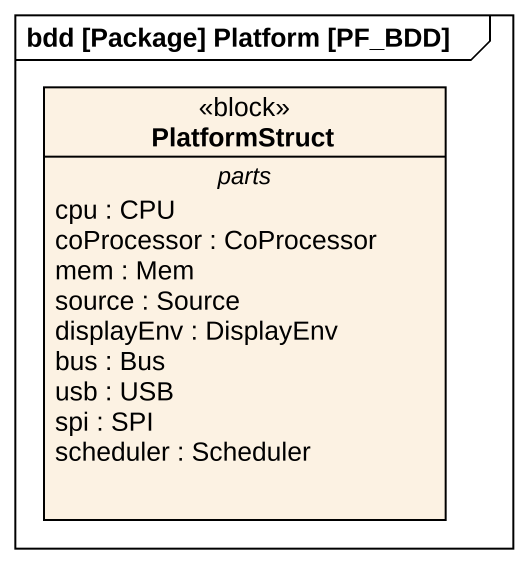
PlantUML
@startuml
mainframe bdd [Package] Platform [PF_BDD]
hide circle
hide empty members
class PlatformStruct <<block>> {
  -- parts --
  cpu : CPU
  coProcessor : CoProcessor
  mem : Mem
  source : Source
  displayEnv : DisplayEnv
  bus : Bus
  usb : USB
  spi : SPI
  scheduler : Scheduler
}
@enduml
